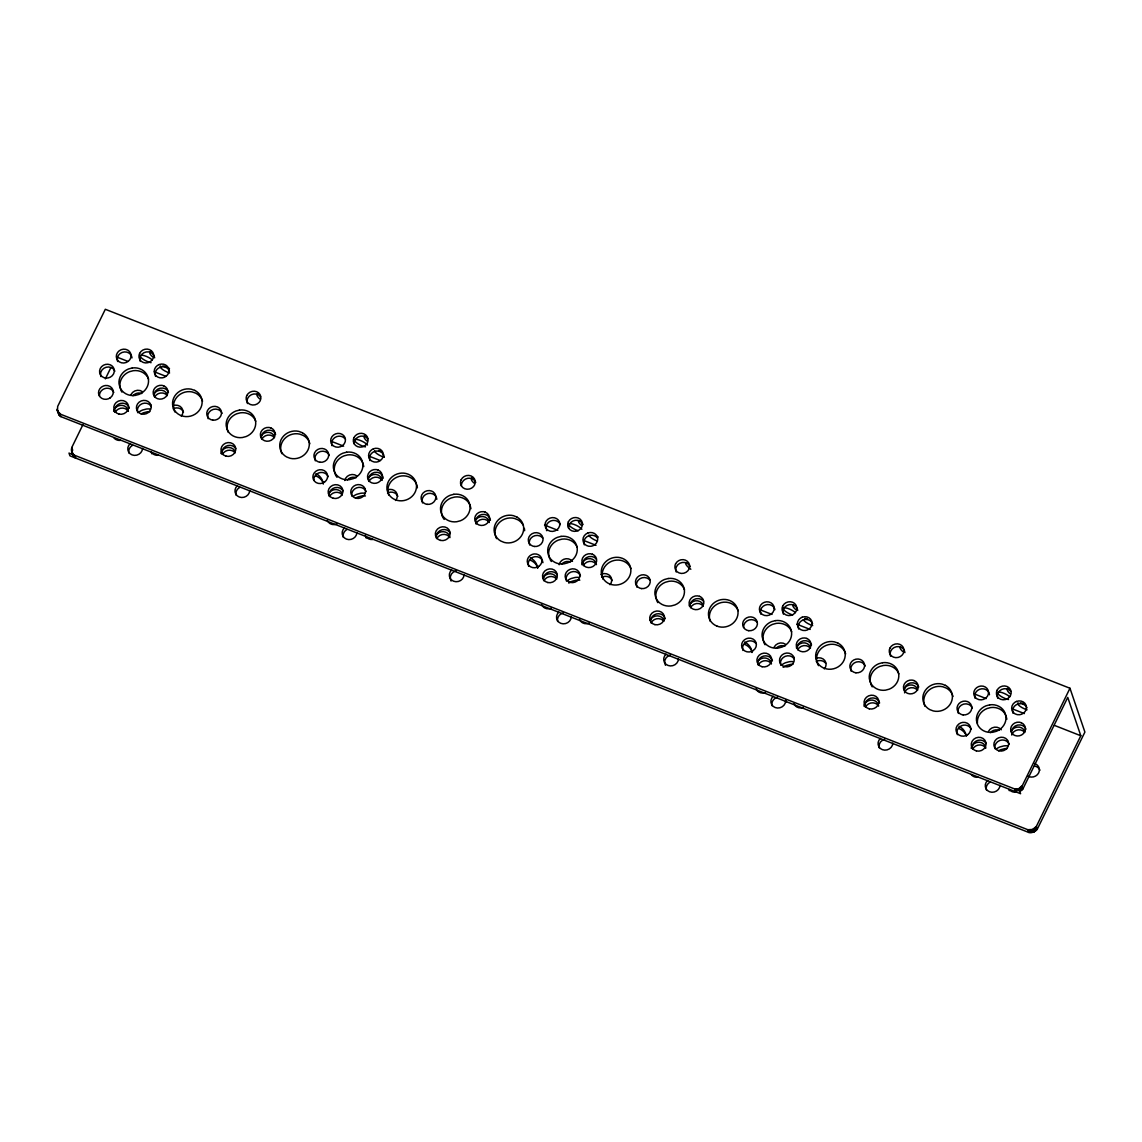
<?xml version="1.0" encoding="UTF-8"?>
<svg xmlns="http://www.w3.org/2000/svg" width="1142" height="1142" viewBox="0 0 1142 1142"><rect width="100%" height="100%" fill="white"/><g stroke="black" fill="none" stroke-linecap="round" stroke-linejoin="round"><path stroke-width="1.5" d="M58.071 411.006L58.827 414.617L60.826 416.616L1020.577 793.704L1019.649 790.963L1014.781 789.022L60.769 414.318L57.485 411.034L57.671 406.424L105.321 309.282L1069.968 688.255L1084.9 732.079L1037.279 829.192L1033.567 832.19L1028.785 832.461L69.933 455.829L69.005 453.088L1027.857 829.72L1032.625 829.449L1036.336 826.451L1080.817 735.762L1067.756 697.405L1022.847 789.022L1019.692 791.435L1018.764 788.694L1022.418 785.439L1069.968 688.255M73.659 456.3L75.772 458.07L71.832 451.989L71.775 447.521L82.966 424.596M71.561 451.133L72.774 454.73L71.532 448.421M581.778 564.662L582.363 562.906A7.466 6.881 -18.8 0 1 596.438 564.605M689.254 605.888L689.554 605.017A7.466 6.881 -18.8 0 1 703.201 604.96M796.431 647.999L796.731 647.114A7.466 6.881 -18.8 0 1 810.392 647.071M904.55 692.837L904.849 691.966A7.466 6.881 -18.8 0 1 917.626 690.353M1011.741 734.948L1012.026 734.078A7.466 6.881 -18.8 0 1 1024.802 732.465M105.364 378.873L110.76 367.838M173.156 408.865L174.012 408.408A7.466 6.881 -18.8 0 1 183.491 412.134M387.523 493.087L388.38 492.63A7.466 6.881 -18.8 0 1 397.859 496.342M600.949 574.554L601.82 574.098A7.466 6.881 -18.8 0 1 609.985 584.704M601.891 577.295L602.748 576.838A7.466 6.881 -18.8 0 1 612.226 580.564M816.259 661.518L817.115 661.061A7.466 6.881 -18.8 0 1 825.695 663.216M1018.764 788.694L1014.781 789.022L1015.723 791.763L1016.708 791.891L1015.78 789.151M1034.238 763.513L1035.152 763.755A7.466 6.881 -18.8 0 1 1038.706 772.806A7.466 6.881 -18.8 0 1 1028.871 776.589L1028.057 776.146M1034.252 766.025L1036.094 766.496A7.466 6.881 -18.8 0 1 1039.905 770.236M117.84 357.446L127.79 361.357M154.356 371.807L165.99 376.36M332.022 441.597L343.642 446.151M370.208 456.6L380.172 460.512M544.534 525.077L557.824 530.302M584.39 540.737L596.01 545.305M760.372 609.871L772.006 614.439M796.902 624.231L810.192 629.442M974.554 694.022L986.188 698.59M1012.754 709.025L1024.374 713.579M1054.252 725.327L1080.817 735.762M1009.157 744.213L1008.272 742.643A7.466 6.881 -18.8 0 0 994.825 747.824L995.039 748.695M794.347 659.22L793.904 658.434A7.466 6.881 -18.8 0 0 780.457 663.602L780.871 665.358M580.436 575.782L579.536 574.212A7.466 6.881 -18.8 0 0 566.089 579.394L566.503 581.135M546.404 529.945L546.847 530.73M366.068 491.574L365.169 490.004A7.466 6.881 -18.8 0 0 351.722 495.185L351.936 496.056M151.258 406.566L150.815 405.795A7.466 6.881 -18.8 0 0 137.368 410.963L137.782 412.719M1036.336 826.451L1037.279 829.192M1021.919 786.281L1022.847 789.022M1035.765 827.222L1036.708 829.963M1021.276 787.038L1022.204 789.779M1035.109 827.921L1036.037 830.662M1020.52 787.709L1021.462 790.45M1034.352 828.521L1035.28 831.262M1019.678 788.266L1020.62 791.006M1033.524 829.035L1034.452 831.776M1032.625 829.449L1033.567 832.19M1031.697 829.734L1032.625 832.475M1030.726 829.92L1031.669 832.661M1029.756 829.977L1030.698 832.718M1028.799 829.906L1029.727 832.646M1027.857 829.72L1028.785 832.461M71.775 447.521L72.717 450.262M74.059 454.83L74.987 457.571M59.898 413.875L60.826 416.616M73.345 454.245L74.273 456.986M59.113 413.318L60.055 416.059M71.418 449.334L72.346 452.075M71.432 450.233L73.159 455.544M57.1 409.207L58.028 411.948M58.442 412.647L59.384 415.388M57.214 410.135L58.827 414.617M1006.873 719.232L1006.002 715.748A14.917 13.747 -18.8 0 0 990.685 707.569L986.931 708.568A14.917 13.747 -18.8 0 0 977.424 723.343M898.868 673.837L898.811 673.652A14.917 13.747 -18.8 0 0 883.508 665.458L879.74 666.457A14.917 13.747 -18.8 0 0 870.233 681.246L871.118 684.715A14.917 13.747 -18.8 0 0 872.231 686.856M791.677 631.726L791.634 631.54A14.917 13.747 -18.8 0 0 776.317 623.361L772.563 624.36A14.917 13.747 -18.8 0 0 763.056 639.135L763.941 642.618A14.917 13.747 -18.8 0 0 765.054 644.745M684.501 589.629L684.443 589.429A14.917 13.747 -18.8 0 0 669.141 581.249L665.372 582.249A14.917 13.747 -18.8 0 0 655.865 597.023L656.75 600.506A14.917 13.747 -18.8 0 0 657.863 602.633M549.516 558.21L548.688 554.912A14.917 13.747 -18.8 0 1 558.195 540.137L561.95 539.138A14.917 13.747 -18.8 0 1 577.267 547.318M470.133 505.406L470.961 508.704M442.339 516.098L441.497 512.815A14.917 13.747 -18.8 0 1 451.004 498.026L454.773 497.027A14.917 13.747 -18.8 0 1 470.076 505.221M363.784 466.593L362.899 463.11A14.917 13.747 -18.8 0 0 347.582 454.93L343.828 455.929A14.917 13.747 -18.8 0 0 334.32 470.704L335.206 474.187A14.917 13.747 -18.8 0 0 337.018 477.285M255.765 421.198L255.708 420.998A14.917 13.747 -18.8 0 0 240.405 412.819L236.637 413.818A14.917 13.747 -18.8 0 0 227.144 428.593L228.015 432.076M148.574 379.087L148.531 378.901A14.917 13.747 -18.8 0 0 133.214 370.707L129.46 371.707A14.917 13.747 -18.8 0 0 119.953 386.496L120.838 389.979A14.917 13.747 -18.8 0 0 121.951 392.106M989.472 694.764L989.058 693.008A7.466 6.881 -18.8 0 0 979.579 689.297A7.466 6.881 -18.8 0 0 975.14 698.376M1009.043 789.793L1009.242 790.664M774.89 609.671L774.69 608.8A7.466 6.881 -18.8 0 0 765.211 605.074A7.466 6.881 -18.8 0 0 760.772 614.153M365.94 537.14L366.139 538.01M132.001 357.903L131.587 356.161A7.466 6.881 -18.8 0 0 122.123 352.435A7.466 6.881 -18.8 0 0 117.669 361.514M151.358 452.061L151.772 453.802M588.986 535.127L589.001 535.427A7.466 2.127 26.1 0 0 596.624 540.794M374.619 450.59L374.633 451.218A7.466 2.127 26.1 0 0 383.969 457.171M603.09 579.265A14.917 13.747 -18.8 0 1 611.984 561.122A14.917 13.747 -18.8 0 1 630.926 568.559M530.116 560.065A14.917 13.747 -18.8 0 1 537.754 567.545M542.992 578.052A7.466 6.881 -18.8 0 1 552.828 574.269L554.455 575.168A7.466 6.881 -18.8 0 1 556.654 578.009M744.484 644.274A14.917 13.747 -18.8 0 1 752.107 651.754M559.152 564.733A7.466 6.881 -18.8 0 1 572.499 561.364M571.3 616.808A7.466 6.881 -18.8 0 1 560.808 623.332A7.466 6.881 -18.8 0 1 558.881 612.041M582.834 564.319A7.466 6.881 -18.8 0 1 591.513 556.511L593.355 556.968A7.466 6.881 -18.8 0 1 596.281 559.152M543.92 580.793A7.466 6.881 -18.8 0 1 553.77 577.01L555.397 577.909A7.466 6.881 -18.8 0 1 556.696 579.18M584.304 544.834A7.466 6.881 -18.8 0 1 587.031 536.654L588.744 535.755A7.466 6.881 -18.8 0 1 597.337 537.911M422.483 502.908A7.466 6.881 -18.8 0 1 432.575 493.815L434.203 494.714A7.466 6.881 -18.8 0 1 436.815 499.297M568.616 528.118A7.466 6.881 -18.8 0 1 568.716 526.305L569.301 524.549A7.466 6.881 -18.8 0 1 582.962 524.506M561.707 564.148A7.466 6.881 -18.8 0 1 570.515 561.935M589.044 623.218A7.466 6.881 -18.8 0 1 579.579 619.492M524.321 528.318A14.917 13.747 -18.8 0 1 524.621 530.716M496.599 538.653A14.917 13.747 -18.8 0 1 498.626 523.279A14.917 13.747 -18.8 0 1 514.471 518.439L517.954 519.853A14.917 13.747 -18.8 0 1 523.05 524.963M583.291 565.647A7.466 6.881 -18.8 0 1 596.067 564.034M436.744 538.681A7.466 6.881 -18.8 0 1 446.579 534.899L448.206 535.798A7.466 6.881 -18.8 0 1 449.505 537.083M476.114 523.536A7.466 6.881 -18.8 0 1 488.89 521.923M551.158 608.329A7.466 6.881 -18.8 0 1 541.679 604.603M476.228 519.225A7.466 6.881 -18.8 0 1 489.247 522.494M464.123 574.712A7.466 6.881 -18.8 0 1 453.631 581.221A7.466 6.881 -18.8 0 1 451.69 569.929M567.86 580.364A14.917 13.747 -18.8 0 1 571.257 578.494L575.026 577.495A14.917 13.747 -18.8 0 1 578.88 577.424M451.104 581.064A7.466 6.881 -18.8 0 1 456.015 570.843M435.801 535.955A7.466 6.881 -18.8 0 1 445.651 532.158L447.279 533.057A7.466 6.881 -18.8 0 1 449.877 537.654M476.071 523.964A7.466 6.881 -18.8 0 1 484.336 514.4L486.178 514.856A7.466 6.881 -18.8 0 1 490.403 520.352M436.43 538.296A7.466 6.881 -18.8 0 1 450.205 532.9M444.209 519.396A14.917 13.747 -18.8 0 1 442.382 516.298M461.439 486.007A7.466 6.881 -18.8 0 1 461.525 484.194L462.11 482.452A7.466 6.881 -18.8 0 1 475.771 482.395M545.99 528.189A7.466 6.881 -18.8 0 1 560.322 524.578M132.972 395.717A7.466 6.881 -18.8 0 1 141.779 393.505M131.002 394.561A7.466 6.881 -18.8 0 1 142.464 391.663M473.987 483.066A14.917 4.268 26.1 0 1 472.317 477.67M281.846 453.674A14.917 13.747 -18.8 0 1 284.444 438.856A14.917 13.747 -18.8 0 1 299.761 434.131L303.287 435.459A14.917 13.747 -18.8 0 1 309.867 443.781M247.486 403.54A7.466 6.881 -18.8 0 1 247.157 399.986L247.743 398.23A7.466 6.881 -18.8 0 1 260.519 396.617M315.749 475.843A14.917 13.747 -18.8 0 1 323.386 483.323M141.137 413.961A14.917 13.747 -18.8 0 1 143.464 412.804L147.218 411.805A14.917 13.747 -18.8 0 1 149.802 411.648M139.124 411.934A14.917 13.747 -18.8 0 1 142.522 410.064L146.29 409.064A14.917 13.747 -18.8 0 1 150.159 408.993M155.569 376.403A7.466 6.881 -18.8 0 1 158.295 368.238L160.008 367.324A7.466 6.881 -18.8 0 1 169.487 371.036M142.564 448.392A7.466 6.881 -18.8 0 1 132.072 454.901A7.466 6.881 -18.8 0 1 130.145 443.61M99.468 396.074A7.466 6.881 -18.8 0 1 104.322 388.751L106.22 388.266A7.466 6.881 -18.8 0 1 113.8 392.463M154.099 395.889A7.466 6.881 -18.8 0 1 162.778 388.08L164.619 388.537A7.466 6.881 -18.8 0 1 168.445 392.277M114.885 411.977A7.466 6.881 -18.8 0 1 120.467 403.426A7.466 6.881 -18.8 0 1 129.317 408.236M151.087 362.671A7.466 2.127 26.1 0 1 142.179 358.559A7.466 2.127 26.1 0 1 141.522 355.176L142.764 355.29A7.466 2.127 26.1 0 1 152.257 359.887M173.084 405.667A7.466 6.881 -18.8 0 1 181.25 416.273M169.601 372.963A7.466 2.127 26.1 0 1 160.265 366.996M160.251 366.382A7.466 2.127 26.1 0 1 160.694 365.982M162.806 365.94A7.466 2.127 26.1 0 1 166.033 366.896M167.803 367.667A7.466 2.127 26.1 0 1 169.501 368.58M152.443 356.747A14.917 4.268 26.1 0 1 150.773 351.351M154.57 397.216A7.466 6.881 -18.8 0 1 167.332 395.603M153.628 394.475A7.466 6.881 -18.8 0 1 167.289 394.433M120.538 440.369A7.466 6.881 -18.8 0 1 113.843 437.743M140.295 361.429A7.466 6.881 -18.8 0 1 139.981 357.874L140.566 356.118A7.466 6.881 -18.8 0 1 154.641 357.831M158.424 455.258A7.466 6.881 -18.8 0 1 151.729 452.632M113.672 411.377A7.466 6.881 -18.8 0 1 114.257 409.621M115.299 408.051A7.466 6.881 -18.8 0 1 124.107 405.838L125.734 406.738A7.466 6.881 -18.8 0 1 128.332 411.334M115.185 412.362A7.466 6.881 -18.8 0 1 125.035 408.579L126.662 409.478A7.466 6.881 -18.8 0 1 127.961 410.749M128.889 453.074A7.466 6.881 -18.8 0 1 132.658 445.237M803.411 707.426A7.466 6.881 -18.8 0 1 793.947 703.7M757.988 664.615A7.466 6.881 -18.8 0 1 763.57 656.079A7.466 6.881 -18.8 0 1 772.42 660.89M765.525 692.537A7.466 6.881 -18.8 0 1 756.047 688.826M758.402 660.704A7.466 6.881 -18.8 0 1 767.196 658.477L768.823 659.377A7.466 6.881 -18.8 0 1 771.435 663.973M792.662 614.953A7.466 2.127 26.1 0 1 784.682 610.713A7.466 2.127 26.1 0 1 784.625 607.83L785.867 607.929A7.466 2.127 26.1 0 1 795.36 612.526M758.288 665.015A7.466 6.881 -18.8 0 1 768.138 661.218L769.765 662.117A7.466 6.881 -18.8 0 1 771.064 663.402M816.173 658.32A7.466 6.881 -18.8 0 1 824.353 668.927M742.985 650.469A7.466 6.881 -18.8 0 1 747.425 641.39L749.309 640.919A7.466 6.881 -18.8 0 1 756.018 643.546M797.658 649.855A7.466 6.881 -18.8 0 1 810.435 648.242M812.704 625.602A7.466 2.127 26.1 0 1 803.368 619.649M804.667 618.479A7.466 2.127 26.1 0 1 807.423 618.95M783.398 614.082A7.466 6.881 -18.8 0 1 783.084 610.513L783.669 608.772A7.466 6.881 -18.8 0 1 797.73 610.47M771.992 705.713A7.466 6.881 -18.8 0 1 777.574 697.162M785.753 700.317A7.466 6.881 -18.8 0 1 786.424 701.973M783.155 667.313A14.917 13.747 -18.8 0 1 786.567 665.443L790.321 664.444A14.917 13.747 -18.8 0 1 792.905 664.301M782.227 664.573A14.917 13.747 -18.8 0 1 785.625 662.703L789.393 661.703A14.917 13.747 -18.8 0 1 793.247 661.646M797.202 648.528A7.466 6.881 -18.8 0 1 805.881 640.719L807.722 641.19A7.466 6.881 -18.8 0 1 811.534 644.93M798.658 629.042A7.466 6.881 -18.8 0 1 801.399 620.877L803.111 619.963A7.466 6.881 -18.8 0 1 812.59 623.689M776.075 648.37A7.466 6.881 -18.8 0 1 784.882 646.144M774.105 647.2A7.466 6.881 -18.8 0 1 785.568 644.316M958.852 728.496A14.917 13.747 -18.8 0 1 966.475 735.976M785.667 701.031A7.466 6.881 -18.8 0 1 775.175 707.54A7.466 6.881 -18.8 0 1 773.248 696.249M892.844 743.142A7.466 6.881 -18.8 0 1 882.366 749.652A7.466 6.881 -18.8 0 1 880.425 738.36M890.589 656.179A7.466 6.881 -18.8 0 1 890.26 652.624L890.846 650.869A7.466 6.881 -18.8 0 1 904.921 652.582M924.949 706.313A14.917 13.747 -18.8 0 1 927.547 691.495A14.917 13.747 -18.8 0 1 942.864 686.77L946.375 688.112A14.917 13.747 -18.8 0 1 952.97 696.42M904.807 692.395A7.466 6.881 -18.8 0 1 913.072 682.83L914.899 683.287A7.466 6.881 -18.8 0 1 918.725 687.027M903.907 689.226A7.466 6.881 -18.8 0 1 917.568 689.183M851.204 671.339A7.466 6.881 -18.8 0 1 861.311 662.232L862.938 663.131A7.466 6.881 -18.8 0 1 865.136 665.986M863.952 706.127A7.466 6.881 -18.8 0 1 864.537 704.371M865.579 702.801A7.466 6.881 -18.8 0 1 874.387 700.588L876.014 701.488A7.466 6.881 -18.8 0 1 878.612 706.084M865.165 706.727A7.466 6.881 -18.8 0 1 870.746 698.176A7.466 6.881 -18.8 0 1 879.597 702.987M260.819 436.587A7.466 6.881 -18.8 0 1 274.48 436.544M249.755 490.489A7.466 6.881 -18.8 0 1 239.263 497.013A7.466 6.881 -18.8 0 1 237.336 485.721M208.115 418.686A7.466 6.881 -18.8 0 1 218.222 409.593L219.835 410.492A7.466 6.881 -18.8 0 1 222.033 413.333M222.076 454.088A7.466 6.881 -18.8 0 1 235.837 448.678M220.849 453.488A7.466 6.881 -18.8 0 1 231.284 447.95L232.911 448.849A7.466 6.881 -18.8 0 1 235.095 451.69M222.376 454.473A7.466 6.881 -18.8 0 1 232.211 450.69L233.839 451.59A7.466 6.881 -18.8 0 1 235.152 452.86M261.29 438A7.466 6.881 -18.8 0 1 269.969 430.191L271.81 430.648A7.466 6.881 -18.8 0 1 275.622 434.388M261.746 439.327A7.466 6.881 -18.8 0 1 274.523 437.714M369.937 460.611A7.466 6.881 -18.8 0 1 372.663 452.446L374.376 451.533A7.466 6.881 -18.8 0 1 384.269 457M369.037 477.113A7.466 6.881 -18.8 0 1 382.07 480.397M344.784 480.525A7.466 6.881 -18.8 0 1 356.832 475.886M328.625 493.844A7.466 6.881 -18.8 0 1 338.46 490.061L340.088 490.96A7.466 6.881 -18.8 0 1 342.286 493.801M336.79 524.107A7.466 6.881 -18.8 0 1 327.311 520.395M356.932 532.6A7.466 6.881 -18.8 0 1 346.44 539.11A7.466 6.881 -18.8 0 1 344.513 527.832M372.792 539.481A7.466 6.881 -18.8 0 1 365.212 535.284M353.492 496.142A14.917 13.747 -18.8 0 1 356.889 494.272L360.658 493.273A14.917 13.747 -18.8 0 1 364.512 493.216M387.452 489.889A7.466 6.881 -18.8 0 1 395.617 500.496M315.949 473.616A14.917 13.747 -18.8 0 1 323.272 484.08M530.316 557.824A14.917 13.747 -18.8 0 1 537.639 568.302M529.66 545.019A7.466 6.881 -18.8 0 1 539.766 535.912L541.394 536.811A7.466 6.881 -18.8 0 1 542.693 538.096M355.505 498.169A14.917 13.747 -18.8 0 1 357.831 497.013L361.586 496.013A14.917 13.747 -18.8 0 1 365.454 495.956M174.869 411.977A14.917 13.747 -18.8 0 1 176.924 397.116A14.917 13.747 -18.8 0 1 192.099 391.92L195.667 393.133A14.917 13.747 -18.8 0 1 202.562 401.227M100.924 376.589A7.466 6.881 -18.8 0 1 111.031 367.481L112.658 368.381A7.466 6.881 -18.8 0 1 114.842 371.236M332.036 445.723A7.466 6.881 -18.8 0 1 345.07 438.799M329.553 496.584A7.466 6.881 -18.8 0 1 339.402 492.787L341.03 493.687A7.466 6.881 -18.8 0 1 342.329 494.971M313.836 480.297A7.466 6.881 -18.8 0 1 318.689 472.959L320.588 472.488A7.466 6.881 -18.8 0 1 328.168 476.685M354.248 443.895A7.466 6.881 -18.8 0 1 354.348 442.097L354.934 440.341A7.466 6.881 -18.8 0 1 367.695 438.728M329.253 496.199A7.466 6.881 -18.8 0 1 343.014 490.789M378.701 450.519A7.466 2.127 26.1 0 1 382.156 451.889M365.454 446.879A7.466 2.127 26.1 0 1 356.547 442.768A7.466 2.127 26.1 0 1 355.89 439.399L357.132 439.513A7.466 2.127 26.1 0 1 367.524 445.023M368.937 481.424A7.466 6.881 -18.8 0 1 381.699 479.826M366.81 440.969A14.917 4.268 26.1 0 1 365.14 435.559M347.339 479.94A7.466 6.881 -18.8 0 1 356.147 477.727M343.257 537.282A7.466 6.881 -18.8 0 1 347.025 529.445M368.466 480.111A7.466 6.881 -18.8 0 1 377.145 472.288L378.987 472.759A7.466 6.881 -18.8 0 1 383.212 478.241M315.292 460.797A7.466 6.881 -18.8 0 1 325.399 451.704L327.026 452.603A7.466 6.881 -18.8 0 1 329.21 455.444M551.386 561.507A14.917 13.747 -18.8 0 1 550.073 559.48M528.618 566.246A7.466 6.881 -18.8 0 1 533.057 557.182L534.941 556.696A7.466 6.881 -18.8 0 1 542.95 562.649M543.621 580.407A7.466 6.881 -18.8 0 1 557.382 575.011M388.723 495.057A14.917 13.747 -18.8 0 1 399.472 476.314A14.917 13.747 -18.8 0 1 417.387 487.834M236.066 495.171A7.466 6.881 -18.8 0 1 239.834 487.334M557.624 621.505A7.466 6.881 -18.8 0 1 563.206 612.954M568.787 583.105A14.917 13.747 -18.8 0 1 572.199 581.235L575.953 580.236A14.917 13.747 -18.8 0 1 579.822 580.165M259.634 398.858A14.917 4.268 26.1 0 1 257.949 393.462M581.178 525.177A14.917 4.268 26.1 0 1 578.566 520.552M578.295 530.73A7.466 2.127 26.1 0 1 570.315 526.505A7.466 2.127 26.1 0 1 570.258 523.607L571.5 523.721A7.466 2.127 26.1 0 1 581.892 529.246M596.524 536.098A7.466 2.127 26.1 0 1 598.237 537.011M710.267 621.376A14.917 13.747 -18.8 0 1 719.16 603.219A14.917 13.747 -18.8 0 1 738.117 610.67M1013.025 713.25A7.466 6.881 -18.8 0 1 1015.766 705.085L1017.479 704.171A7.466 6.881 -18.8 0 1 1026.958 707.897M1011.098 731.337A7.466 6.881 -18.8 0 1 1024.759 731.294M988.472 731.408A7.466 6.881 -18.8 0 1 1001.234 729.795M971.143 748.238A7.466 6.881 -18.8 0 1 981.563 742.7L983.191 743.599A7.466 6.881 -18.8 0 1 985.789 748.181M977.995 777.231A7.466 6.881 -18.8 0 1 971.3 774.604M1000.035 785.239A7.466 6.881 -18.8 0 1 989.543 791.763A7.466 6.881 -18.8 0 1 987.616 780.471M1015.895 792.12A7.466 6.881 -18.8 0 1 1009.2 789.493M996.581 748.781A14.917 13.747 -18.8 0 1 999.992 746.925L1003.761 745.926A14.917 13.747 -18.8 0 1 1007.615 745.854M959.052 726.255A14.917 13.747 -18.8 0 1 966.203 735.534M795.546 609.4A14.917 4.268 26.1 0 1 792.933 604.76M998.593 750.822A14.917 13.747 -18.8 0 1 1000.92 749.666L1004.689 748.667A14.917 13.747 -18.8 0 1 1007.273 748.51M818.557 665.658A14.917 13.747 -18.8 0 1 817.072 662.389M816.801 661.232A14.917 13.747 -18.8 0 1 835.202 644.559L838.77 645.772A14.917 13.747 -18.8 0 1 845.665 653.866M743.613 627.486A7.466 6.881 -18.8 0 1 754.134 620.135L755.761 621.034A7.466 6.881 -18.8 0 1 757.06 622.304M972.656 749.223A7.466 6.881 -18.8 0 1 982.505 745.441L984.133 746.34A7.466 6.881 -18.8 0 1 985.432 747.61M957.353 734.677A7.466 6.881 -18.8 0 1 961.792 725.598L963.677 725.127A7.466 6.881 -18.8 0 1 971.271 729.324M1027.072 709.824A7.466 2.127 26.1 0 1 1017.736 703.857L1017.722 703.244A7.466 2.127 26.1 0 1 1018.164 702.844M1020.277 702.801A7.466 2.127 26.1 0 1 1023.503 703.758M997.765 698.29A7.466 6.881 -18.8 0 1 997.437 694.736L998.022 692.98A7.466 6.881 -18.8 0 1 1010.798 691.367M972.356 748.838A7.466 6.881 -18.8 0 1 986.117 743.428M1008.543 699.532A7.466 2.127 26.1 0 1 999.635 695.421A7.466 2.127 26.1 0 1 998.993 692.038L1000.235 692.152A7.466 2.127 26.1 0 1 1009.728 696.748M1009.913 693.608A14.917 4.268 26.1 0 1 1008.229 688.212M990.442 732.579A7.466 6.881 -18.8 0 1 999.236 730.366M986.36 789.921A7.466 6.881 -18.8 0 1 990.128 782.084M1011.983 734.492A7.466 6.881 -18.8 0 1 1020.249 724.942L1022.09 725.398A7.466 6.881 -18.8 0 1 1025.901 729.138M958.395 713.436A7.466 6.881 -18.8 0 1 968.502 704.343L970.129 705.242A7.466 6.881 -18.8 0 1 972.313 708.083M690.482 607.758A7.466 6.881 -18.8 0 1 703.258 606.145M651.111 622.904A7.466 6.881 -18.8 0 1 660.947 619.121L662.574 620.02A7.466 6.881 -18.8 0 1 663.873 621.291M665.472 665.272A7.466 6.881 -18.8 0 1 670.383 655.051M678.476 658.92A7.466 6.881 -18.8 0 1 667.999 665.443A7.466 6.881 -18.8 0 1 666.057 654.152M650.169 620.163A7.466 6.881 -18.8 0 1 660.019 616.38L661.646 617.28A7.466 6.881 -18.8 0 1 663.83 620.12M744.684 642.047A14.917 13.747 -18.8 0 1 752.007 652.51M690.025 606.431A7.466 6.881 -18.8 0 1 698.704 598.608L700.546 599.079A7.466 6.881 -18.8 0 1 703.472 601.249M676.221 571.971A7.466 6.881 -18.8 0 1 675.893 568.416L676.478 566.66A7.466 6.881 -18.8 0 1 690.139 566.618M636.836 587.116A7.466 6.881 -18.8 0 1 646.943 578.023L648.57 578.923A7.466 6.881 -18.8 0 1 649.869 580.193M650.797 622.518A7.466 6.881 -18.8 0 1 656.379 613.968A7.466 6.881 -18.8 0 1 665.244 618.778M690.839 569.258A14.917 4.268 26.1 0 1 685.742 562.649M902.722 651.497A14.917 4.268 26.1 0 1 900.11 646.872M865.479 707.112A7.466 6.881 -18.8 0 1 875.314 703.329L876.942 704.229A7.466 6.881 -18.8 0 1 878.241 705.499M879.169 747.824A7.466 6.881 -18.8 0 1 884.75 739.274M139.624 353.392L139.038 355.133A7.466 6.881 -18.8 0 0 151.986 360.215L153.028 358.645A7.466 6.881 -18.8 0 0 149.474 349.595A7.466 6.881 -18.8 0 0 139.624 353.392M246.815 395.489L246.229 397.245A7.466 6.881 -18.8 0 0 259.163 402.327L260.205 400.756A7.466 6.881 -18.8 0 0 256.65 391.706A7.466 6.881 -18.8 0 0 246.815 395.489M353.991 437.6L353.406 439.356A7.466 6.881 -18.8 0 0 366.354 444.438L367.396 442.868A7.466 6.881 -18.8 0 0 363.841 433.817A7.466 6.881 -18.8 0 0 353.991 437.6M461.182 479.711L460.597 481.453A7.466 6.881 -18.8 0 0 473.53 486.549L474.572 484.965A7.466 6.881 -18.8 0 0 471.018 475.914A7.466 6.881 -18.8 0 0 461.182 479.711M568.359 521.808L567.774 523.564A7.466 6.881 -18.8 0 0 580.721 528.646L581.763 527.076A7.466 6.881 -18.8 0 0 578.209 518.025A7.466 6.881 -18.8 0 0 568.359 521.808M675.55 563.92L674.965 565.675A7.466 6.881 -18.8 0 0 687.898 570.757L688.94 569.187A7.466 6.881 -18.8 0 0 685.386 560.137A7.466 6.881 -18.8 0 0 675.55 563.92M782.727 606.031L782.142 607.787A7.466 6.881 -18.8 0 0 795.089 612.869L796.131 611.298A7.466 6.881 -18.8 0 0 792.577 602.248A7.466 6.881 -18.8 0 0 782.727 606.031M889.918 648.142L889.332 649.884A7.466 6.881 -18.8 0 0 902.266 654.966L903.308 653.395A7.466 6.881 -18.8 0 0 899.753 644.345A7.466 6.881 -18.8 0 0 889.918 648.142M997.094 690.239L996.509 691.995A7.466 6.881 -18.8 0 0 1009.457 697.077L1010.499 695.507A7.466 6.881 -18.8 0 0 1006.944 686.456A7.466 6.881 -18.8 0 0 997.094 690.239M159.081 364.584L157.368 365.497A7.466 6.881 -18.8 0 0 162.221 377.859L164.105 377.388A7.466 6.881 -18.8 0 0 168.559 368.309A7.466 6.881 -18.8 0 0 159.081 364.584M110.132 397.901L108.419 398.801A7.466 6.881 -18.8 0 1 98.94 395.089A7.466 6.881 -18.8 0 1 103.394 386.01L105.278 385.525A7.466 6.881 -18.8 0 1 110.132 397.901M373.448 448.792L371.735 449.705A7.466 6.881 -18.8 0 0 376.589 462.067L378.473 461.596A7.466 6.881 -18.8 0 0 382.913 452.517A7.466 6.881 -18.8 0 0 373.448 448.792M324.499 482.11L322.786 483.023A7.466 6.881 -18.8 0 1 313.308 479.297A7.466 6.881 -18.8 0 1 317.762 470.218L319.646 469.747A7.466 6.881 -18.8 0 1 324.499 482.11M587.816 533.014L586.089 533.928A7.466 6.881 -18.8 0 0 590.956 546.29L592.841 545.805A7.466 6.881 -18.8 0 0 597.28 536.726A7.466 6.881 -18.8 0 0 587.816 533.014M538.867 566.318L537.154 567.231A7.466 6.881 -18.8 0 1 527.675 563.52A7.466 6.881 -18.8 0 1 532.129 554.441L534.013 553.956A7.466 6.881 -18.8 0 1 538.867 566.318M802.184 617.222L800.456 618.136A7.466 6.881 -18.8 0 0 805.31 630.498L807.208 630.027A7.466 6.881 -18.8 0 0 811.648 620.948A7.466 6.881 -18.8 0 0 802.184 617.222M753.235 650.54L751.522 651.454A7.466 6.881 -18.8 0 1 742.043 647.728A7.466 6.881 -18.8 0 1 746.497 638.649L748.381 638.178A7.466 6.881 -18.8 0 1 753.235 650.54M1016.537 701.445L1014.824 702.344A7.466 6.881 -18.8 0 0 1019.678 714.721L1021.576 714.235A7.466 6.881 -18.8 0 0 1026.016 705.156A7.466 6.881 -18.8 0 0 1016.537 701.445M967.602 734.749L965.889 735.662A7.466 6.881 -18.8 0 1 956.411 731.936A7.466 6.881 -18.8 0 1 960.865 722.857L962.749 722.386A7.466 6.881 -18.8 0 1 967.602 734.749M132.286 367.967L128.532 368.966A14.917 13.747 -18.8 0 0 119.025 383.755L119.896 387.238A14.917 13.747 -18.8 0 0 135.213 395.418L138.967 394.418A14.917 13.747 -18.8 0 0 148.474 379.644L147.603 376.161A14.917 13.747 -18.8 0 0 132.286 367.967M239.477 410.078L235.709 411.077A14.917 13.747 -18.8 0 0 226.202 425.852L227.087 429.335A14.917 13.747 -18.8 0 0 242.39 437.529L246.158 436.53A14.917 13.747 -18.8 0 0 255.665 421.741L254.78 418.257A14.917 13.747 -18.8 0 0 239.477 410.078M346.654 452.189L342.885 453.188A14.917 13.747 -18.8 0 0 333.393 467.963L334.263 471.446A14.917 13.747 -18.8 0 0 349.58 479.626L353.335 478.626A14.917 13.747 -18.8 0 0 362.842 463.852L361.971 460.369A14.917 13.747 -18.8 0 0 346.654 452.189M453.831 494.3L450.076 495.3A14.917 13.747 -18.8 0 0 440.569 510.074L441.454 513.557A14.917 13.747 -18.8 0 0 456.757 521.737L460.526 520.738A14.917 13.747 -18.8 0 0 470.033 505.963L469.148 502.48A14.917 13.747 -18.8 0 0 453.831 494.3M561.022 536.397L557.253 537.397A14.917 13.747 -18.8 0 0 547.76 552.186L548.631 555.654A14.917 13.747 -18.8 0 0 563.948 563.848L567.702 562.849A14.917 13.747 -18.8 0 0 577.21 548.06L576.325 544.591A14.917 13.747 -18.8 0 0 561.022 536.397M668.198 578.509L664.444 579.508A14.917 13.747 -18.8 0 0 654.937 594.283L655.822 597.766A14.917 13.747 -18.8 0 0 671.125 605.945L674.893 604.946A14.917 13.747 -18.8 0 0 684.401 590.171L683.516 586.688A14.917 13.747 -18.8 0 0 668.198 578.509M775.389 620.62L771.621 621.619A14.917 13.747 -18.8 0 0 762.114 636.394L762.999 639.877A14.917 13.747 -18.8 0 0 778.316 648.056L782.07 647.057A14.917 13.747 -18.8 0 0 791.577 632.283L790.692 628.799A14.917 13.747 -18.8 0 0 775.389 620.62M882.566 662.717L878.812 663.716A14.917 13.747 -18.8 0 0 869.305 678.505L870.19 681.988A14.917 13.747 -18.8 0 0 885.493 690.168L889.261 689.168A14.917 13.747 -18.8 0 0 898.754 674.394L897.883 670.911A14.917 13.747 -18.8 0 0 882.566 662.717M989.757 704.828L985.989 705.827A14.917 13.747 -18.8 0 0 976.481 720.602L977.366 724.085A14.917 13.747 -18.8 0 0 992.683 732.279L996.438 731.28A14.917 13.747 -18.8 0 0 1005.945 716.491L1005.06 713.008A14.917 13.747 -18.8 0 0 989.757 704.828M163.691 385.796L161.85 385.339A7.466 6.881 -18.8 0 0 155.769 397.744L157.396 398.644A7.466 6.881 -18.8 0 0 167.246 394.847A7.466 6.881 -18.8 0 0 163.691 385.796M105.649 378.045L103.808 377.588A7.466 6.881 -18.8 0 1 100.253 368.538A7.466 6.881 -18.8 0 1 110.103 364.755L111.73 365.654A7.466 6.881 -18.8 0 1 105.649 378.045M270.868 427.907L269.027 427.451A7.466 6.881 -18.8 0 0 262.96 439.841L264.587 440.741A7.466 6.881 -18.8 0 0 274.423 436.958A7.466 6.881 -18.8 0 0 270.868 427.907M212.84 420.156L210.999 419.699A7.466 6.881 -18.8 0 1 207.444 410.649A7.466 6.881 -18.8 0 1 217.28 406.852L218.907 407.751A7.466 6.881 -18.8 0 1 212.84 420.156M378.059 470.019L376.218 469.548A7.466 6.881 -18.8 0 0 370.136 481.953L371.764 482.852A7.466 6.881 -18.8 0 0 381.614 479.069A7.466 6.881 -18.8 0 0 378.059 470.019M320.017 462.267L318.175 461.796A7.466 6.881 -18.8 0 1 314.621 452.746A7.466 6.881 -18.8 0 1 324.471 448.963L326.098 449.862A7.466 6.881 -18.8 0 1 320.017 462.267M485.236 512.13L483.394 511.659A7.466 6.881 -18.8 0 0 477.327 524.064L478.955 524.963A7.466 6.881 -18.8 0 0 488.79 521.18A7.466 6.881 -18.8 0 0 485.236 512.13M427.194 504.364L425.352 503.907A7.466 6.881 -18.8 0 1 421.798 494.857A7.466 6.881 -18.8 0 1 431.647 491.074L433.275 491.974A7.466 6.881 -18.8 0 1 427.194 504.364M592.427 554.227L590.585 553.77A7.466 6.881 -18.8 0 0 584.504 566.175L586.132 567.074A7.466 6.881 -18.8 0 0 595.981 563.277A7.466 6.881 -18.8 0 0 592.427 554.227M534.385 546.476L532.543 546.019A7.466 6.881 -18.8 0 1 528.989 536.968A7.466 6.881 -18.8 0 1 538.838 533.171L540.452 534.071A7.466 6.881 -18.8 0 1 534.385 546.476M699.603 596.338L697.762 595.881A7.466 6.881 -18.8 0 0 691.695 608.272L693.322 609.171A7.466 6.881 -18.8 0 0 703.158 605.388A7.466 6.881 -18.8 0 0 699.603 596.338M641.561 588.587L639.72 588.116A7.466 6.881 -18.8 0 1 636.165 579.065A7.466 6.881 -18.8 0 1 646.015 575.283L647.642 576.182A7.466 6.881 -18.8 0 1 641.561 588.587M806.794 638.449L804.953 637.978A7.466 6.881 -18.8 0 0 798.872 650.383L800.499 651.283A7.466 6.881 -18.8 0 0 810.349 647.5A7.466 6.881 -18.8 0 0 806.794 638.449M748.752 630.698L746.911 630.227A7.466 6.881 -18.8 0 1 743.356 621.177A7.466 6.881 -18.8 0 1 753.192 617.394L754.819 618.293A7.466 6.881 -18.8 0 1 748.752 630.698M913.971 680.546L912.13 680.09A7.466 6.881 -18.8 0 0 906.063 692.495L907.676 693.394A7.466 6.881 -18.8 0 0 917.526 689.597A7.466 6.881 -18.8 0 0 913.971 680.546M855.929 672.795L854.088 672.338A7.466 6.881 -18.8 0 1 850.533 663.288A7.466 6.881 -18.8 0 1 860.383 659.505L862.01 660.404A7.466 6.881 -18.8 0 1 855.929 672.795M1021.162 722.658L1019.321 722.201A7.466 6.881 -18.8 0 0 1013.239 734.591L1014.867 735.491A7.466 6.881 -18.8 0 0 1024.717 731.708A7.466 6.881 -18.8 0 0 1021.162 722.658M963.12 714.906L961.279 714.449A7.466 6.881 -18.8 0 1 957.724 705.399A7.466 6.881 -18.8 0 1 967.559 701.602L969.187 702.501A7.466 6.881 -18.8 0 1 963.12 714.906M194.74 390.393L191.171 389.179A14.917 13.747 -18.8 0 0 173.67 398.087A14.917 13.747 -18.8 0 0 179.951 415.103L183.519 416.316A14.917 13.747 -18.8 0 0 201.021 407.408A14.917 13.747 -18.8 0 0 194.74 390.393M837.828 643.046L834.26 641.818A14.917 13.747 -18.8 0 0 816.758 650.74A14.917 13.747 -18.8 0 0 823.054 667.742L826.622 668.955A14.917 13.747 -18.8 0 0 844.124 660.047A14.917 13.747 -18.8 0 0 837.828 643.046M302.345 432.718L298.833 431.39A14.917 13.747 -18.8 0 0 281.046 439.756A14.917 13.747 -18.8 0 0 286.699 456.986L290.225 458.313A14.917 13.747 -18.8 0 0 307.997 449.948A14.917 13.747 -18.8 0 0 302.345 432.718M945.448 685.371L941.922 684.044A14.917 13.747 -18.8 0 0 924.149 692.409A14.917 13.747 -18.8 0 0 929.802 709.625L933.314 710.952A14.917 13.747 -18.8 0 0 951.1 702.587A14.917 13.747 -18.8 0 0 945.448 685.371M517.012 517.112L513.543 515.699A14.917 13.747 -18.8 0 0 495.571 523.664A14.917 13.747 -18.8 0 0 500.767 541.037L504.25 542.45A14.917 13.747 -18.8 0 0 522.222 534.485A14.917 13.747 -18.8 0 0 517.012 517.112M1008.229 741.472L1007.344 739.902A7.466 6.881 -18.8 0 0 993.897 745.084L994.311 746.825A7.466 6.881 -18.8 0 0 1003.775 750.551A7.466 6.881 -18.8 0 0 1008.229 741.472M975.082 697.191L974.197 695.635A7.466 6.881 -18.8 0 1 978.651 686.556A7.466 6.881 -18.8 0 1 988.13 690.268L988.529 692.023A7.466 6.881 -18.8 0 1 975.082 697.191M793.861 657.264L792.976 655.694A7.466 6.881 -18.8 0 0 779.529 660.861L779.943 662.617A7.466 6.881 -18.8 0 0 789.422 666.343A7.466 6.881 -18.8 0 0 793.861 657.264M760.729 612.983L759.83 611.413A7.466 6.881 -18.8 0 1 764.284 602.334A7.466 6.881 -18.8 0 1 773.762 606.059L774.176 607.801A7.466 6.881 -18.8 0 1 760.729 612.983M579.494 573.041L578.609 571.485A7.466 6.881 -18.8 0 0 565.162 576.653L565.576 578.394A7.466 6.881 -18.8 0 0 575.054 582.12A7.466 6.881 -18.8 0 0 579.494 573.041M546.361 528.76L545.462 527.204A7.466 6.881 -18.8 0 1 549.916 518.125A7.466 6.881 -18.8 0 1 559.394 521.851L559.808 523.593A7.466 6.881 -18.8 0 1 546.361 528.76M365.126 488.833L364.241 487.263A7.466 6.881 -18.8 0 0 350.794 492.445L351.208 494.186A7.466 6.881 -18.8 0 0 360.686 497.912A7.466 6.881 -18.8 0 0 365.126 488.833M331.994 444.552L331.109 442.982A7.466 6.881 -18.8 0 1 335.548 433.903A7.466 6.881 -18.8 0 1 345.027 437.629L345.441 439.385A7.466 6.881 -18.8 0 1 331.994 444.552M150.758 404.611L149.873 403.055A7.466 6.881 -18.8 0 0 136.426 408.222L136.84 409.978A7.466 6.881 -18.8 0 0 146.319 413.69A7.466 6.881 -18.8 0 0 150.758 404.611M117.626 360.344L116.741 358.774A7.466 6.881 -18.8 0 1 121.18 349.695A7.466 6.881 -18.8 0 1 130.659 353.42L131.073 355.162A7.466 6.881 -18.8 0 1 117.626 360.344M716.962 626.116A14.917 13.747 -18.8 0 0 738.003 611.427A14.917 13.747 -18.8 0 0 714.792 602.305A14.917 13.747 -18.8 0 0 716.962 626.116M609.785 584.019A14.917 13.747 -18.8 0 0 630.827 569.316A14.917 13.747 -18.8 0 0 607.615 560.194A14.917 13.747 -18.8 0 0 609.785 584.019M395.418 499.796A14.917 13.747 -18.8 0 0 416.459 485.107A14.917 13.747 -18.8 0 0 393.248 475.986A14.917 13.747 -18.8 0 0 395.418 499.796M547.717 582.52A7.466 6.881 -18.8 0 0 557.125 573.926A7.466 6.881 -18.8 0 0 544.877 570.943A7.466 6.881 -18.8 0 0 547.717 582.52M440.527 540.409A7.466 6.881 -18.8 0 0 449.934 531.829A7.466 6.881 -18.8 0 0 437.7 528.846A7.466 6.881 -18.8 0 0 440.527 540.409M118.982 414.089A7.466 6.881 -18.8 0 0 128.389 405.496A7.466 6.881 -18.8 0 0 116.141 402.526A7.466 6.881 -18.8 0 0 118.982 414.089M762.085 666.728A7.466 6.881 -18.8 0 0 771.492 658.149A7.466 6.881 -18.8 0 0 759.244 655.165A7.466 6.881 -18.8 0 0 762.085 666.728M226.159 456.2A7.466 6.881 -18.8 0 0 235.566 447.607A7.466 6.881 -18.8 0 0 223.332 444.623A7.466 6.881 -18.8 0 0 226.159 456.2M333.35 498.312A7.466 6.881 -18.8 0 0 342.757 489.718A7.466 6.881 -18.8 0 0 330.509 486.735A7.466 6.881 -18.8 0 0 333.35 498.312M976.439 750.951A7.466 6.881 -18.8 0 0 985.86 742.357A7.466 6.881 -18.8 0 0 973.612 739.374A7.466 6.881 -18.8 0 0 976.439 750.951M654.894 624.631A7.466 6.881 -18.8 0 0 664.301 616.038A7.466 6.881 -18.8 0 0 652.068 613.054A7.466 6.881 -18.8 0 0 654.894 624.631M869.262 708.839A7.466 6.881 -18.8 0 0 878.669 700.246A7.466 6.881 -18.8 0 0 866.421 697.277A7.466 6.881 -18.8 0 0 869.262 708.839"/></g></svg>
